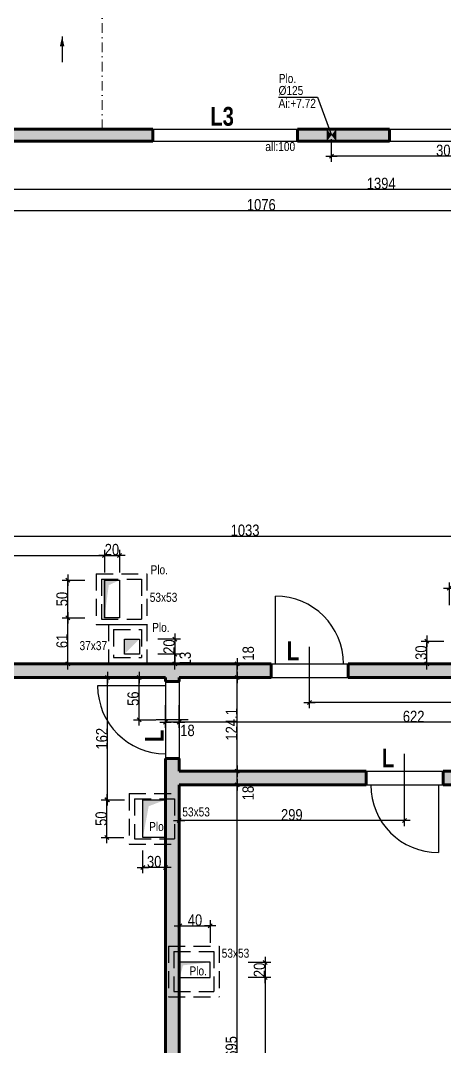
# Model space of a CAD drawing. Header units: millimetres. Extents: x 7120 to 15038, y -9128 to -4928.
# Drawn here: x 9975 to 10537, y -7053 to -5693 of the extents above; entities that cross this region are included whole.
import ezdxf
from ezdxf.enums import TextEntityAlignment as Align

# ---------------------------------------------------------------- set-up
doc = ezdxf.new("R2010")
doc.units = ezdxf.units.MM
doc.linetypes.add('CACHE2', pattern=[4.7625, 3.175, -1.5875])
doc.linetypes.add('TIRETPTX2', pattern=[50.8, 25.4, -12.7, 0, -12.7])
for name, color, linetype in [('01_cote_gen', 4, 'Continuous'), ('01_linteaux', 2, 'Continuous'), ('01_poch_murs', 253, 'Continuous'), ('01_resv', 32, 'Continuous'), ('01_texte', 230, 'Continuous'), ('AA_COTES', 2, 'Continuous')]:
    doc.layers.add(name, color=color, linetype=linetype)
doc.layers.add('01_murs_coup', color=5, linetype='Continuous', lineweight=60)
doc.layers.add('01_tram_axes', color=2, linetype='TIRETPTX2', lineweight=9)
doc.styles.add('impact', font='impact.ttf')
doc.styles.add('MATTE_TXT', font='arial.ttf')
doc.styles.add('STYLE2', font='ARIALN.TTF')
doc.dimstyles.new('JB50', dxfattribs={"dimscale": 0.1, "dimtxt": 150, "dimasz": 15, "dimexe": 0.1, "dimexo": 0.1, "dimgap": 0.09, "dimtad": 1, "dimdec": 1, "dimdsep": 46, "dimtxsty": 'STYLE2', "dimblk1": 'BOND_G', "dimblk2": 'BOND_D', "dimsah": 1, "dimcen": 1.5, "dimdle": 0.01, "dimse1": 1, "dimse2": 1, "dimclrd": 4, "dimclre": 2, "dimclrt": 6, "dimazin": 2, "dimtfac": 2.333333, "dimtdec": 1, "dimtix": 1, "dimtmove": 2, "dimatfit": 3, "dimldrblk": 'BOND_G', "dimfxl": 1, "dimtolj": 1, "dimtzin": 0, "dimarcsym": 0})

# ---------------------------------------------------------------- blocks, each defined once
blk = doc.blocks.new('BOND_G')
at = {"layer": 'AA_COTES', "color": 0}
for p, q in [((0, -5), (0, 15)), ((5, 0), (-5, 0)), ((1.77, 1.77), (-1.77, -1.77))]:
    blk.add_line(p, q, dxfattribs=at)
blk = doc.blocks.new('BOND_D')
at = {"layer": 'AA_COTES', "color": 0}
for p, q in [((5, 0), (-5, 0)), ((-1.77, -1.77), (1.77, 1.77)), ((0, 5), (0, -15))]:
    blk.add_line(p, q, dxfattribs=at)
blk = doc.blocks.new('*D102')
at = {"layer": '01_cote_gen', "color": 4, "lineweight": -2, "transparency": 16777216}
blk.add_line((10806.1, -6596.9), (10360.1, -6596.9), dxfattribs=at)
at = {"layer": 'DEFPOINTS', "color": 0}
for p in [(10807.6, -6563.9), (10358.6, -6590.2), (10358.6, -6596.9)]:
    blk.add_point(p, dxfattribs=at)
at = {"layer": '01_cote_gen', "color": 4, "lineweight": -2, "transparency": 16777216, "xscale": 1.5, "yscale": 1.5, "zscale": 1.5, "rotation": 180}
blk.add_blockref('BOND_D', (10358.6, -6596.9), dxfattribs=at)
at = {"layer": '01_cote_gen', "color": 4, "lineweight": -2, "transparency": 16777216, "xscale": 1.5, "yscale": 1.5, "zscale": 1.5}
blk.add_blockref('BOND_G', (10807.6, -6596.9), dxfattribs=at)
at = {"layer": '01_cote_gen', "color": 6, "transparency": 16777216, "insert": (10583.1, -6589.3), "char_height": 15, "attachment_point": 5, "style": 'STYLE2'}
blk.add_mtext('\\A1;449', dxfattribs=at)
blk = doc.blocks.new('*D209')
at = {"layer": '01_cote_gen', "color": 4, "lineweight": -2, "transparency": 16777216}
blk.add_line((9758.1, -5916.7), (11149.1, -5916.7), dxfattribs=at)
at = {"layer": 'DEFPOINTS', "color": 0}
for p in [(11150.6, -5916.7), (9756.6, -5944.2), (11150.6, -6065.5)]:
    blk.add_point(p, dxfattribs=at)
at = {"layer": '01_cote_gen', "color": 4, "lineweight": -2, "transparency": 16777216, "xscale": 1.5, "yscale": 1.5, "zscale": 1.5, "rotation": 180}
blk.add_blockref('BOND_G', (9756.6, -5916.7), dxfattribs=at)
at = {"layer": '01_cote_gen', "color": 4, "lineweight": -2, "transparency": 16777216, "xscale": 1.5, "yscale": 1.5, "zscale": 1.5}
blk.add_blockref('BOND_D', (11150.6, -5916.7), dxfattribs=at)
at = {"layer": '01_cote_gen', "color": 6, "transparency": 16777216, "insert": (10453.6, -5909.1), "char_height": 15, "attachment_point": 5, "style": 'STYLE2'}
blk.add_mtext('\\A1;1394', dxfattribs=at)
blk = doc.blocks.new('*D380')
at = {"layer": '01_cote_gen', "color": 4, "lineweight": -2, "transparency": 16777216}
blk.add_line((9438.1, -7315.6), (10166.1, -7315.6), dxfattribs=at)
at = {"layer": 'DEFPOINTS', "color": 0}
for p in [(10167.6, -6568), (9436.6, -7315.6), (10167.6, -7315.6)]:
    blk.add_point(p, dxfattribs=at)
at = {"layer": '01_cote_gen', "color": 4, "lineweight": -2, "transparency": 16777216, "xscale": 1.5, "yscale": 1.5, "zscale": 1.5, "rotation": 180}
blk.add_blockref('BOND_G', (9436.6, -7315.6), dxfattribs=at)
at = {"layer": '01_cote_gen', "color": 4, "lineweight": -2, "transparency": 16777216, "xscale": 1.5, "yscale": 1.5, "zscale": 1.5}
blk.add_blockref('BOND_D', (10167.6, -7315.6), dxfattribs=at)
at = {"layer": '01_cote_gen', "color": 6, "transparency": 16777216, "insert": (9802.1, -7307.9), "char_height": 15, "attachment_point": 5, "style": 'STYLE2'}
blk.add_mtext('\\A1;731', dxfattribs=at)
blk = doc.blocks.new('*D381')
at = {"layer": '01_cote_gen', "color": 4, "lineweight": -2, "transparency": 16777216}
blk.add_line((10483.1, -6753.6), (10187.1, -6753.6), dxfattribs=at)
at = {"layer": 'DEFPOINTS', "color": 0}
for p in [(10185.6, -6751.4), (10185.6, -6753.6), (10484.6, -6751.4)]:
    blk.add_point(p, dxfattribs=at)
at = {"layer": '01_cote_gen', "color": 4, "lineweight": -2, "transparency": 16777216, "xscale": 1.5, "yscale": 1.5, "zscale": 1.5, "rotation": 180}
blk.add_blockref('BOND_D', (10185.6, -6753.6), dxfattribs=at)
at = {"layer": '01_cote_gen', "color": 4, "lineweight": -2, "transparency": 16777216, "xscale": 1.5, "yscale": 1.5, "zscale": 1.5}
blk.add_blockref('BOND_G', (10484.6, -6753.6), dxfattribs=at)
at = {"layer": '01_cote_gen', "color": 6, "transparency": 16777216, "insert": (10335.1, -6745.9), "char_height": 15, "attachment_point": 5, "style": 'STYLE2'}
blk.add_mtext('\\A1;299', dxfattribs=at)
blk = doc.blocks.new('*D383')
at = {"layer": '01_cote_gen', "color": 4, "lineweight": -2, "transparency": 16777216}
blk.add_line((9758.1, -5945.1), (10831.1, -5945.1), dxfattribs=at)
at = {"layer": 'DEFPOINTS', "color": 0}
for p in [(10832.6, -5945.1), (9756.6, -5978.6), (10832.6, -6169.9)]:
    blk.add_point(p, dxfattribs=at)
at = {"layer": '01_cote_gen', "color": 4, "lineweight": -2, "transparency": 16777216, "xscale": 1.5, "yscale": 1.5, "zscale": 1.5, "rotation": 180}
blk.add_blockref('BOND_G', (9756.6, -5945.1), dxfattribs=at)
at = {"layer": '01_cote_gen', "color": 4, "lineweight": -2, "transparency": 16777216, "xscale": 1.5, "yscale": 1.5, "zscale": 1.5}
blk.add_blockref('BOND_D', (10832.6, -5945.1), dxfattribs=at)
at = {"layer": '01_cote_gen', "color": 6, "transparency": 16777216, "insert": (10294.6, -5937.4), "char_height": 15, "attachment_point": 5, "style": 'STYLE2'}
blk.add_mtext('\\A1;1076', dxfattribs=at)
blk = doc.blocks.new('*D388')
at = {"layer": '01_cote_gen', "color": 4, "lineweight": -2, "transparency": 16777216}
blk.add_line((9758.1, -6376.5), (10788.1, -6376.5), dxfattribs=at)
at = {"layer": 'DEFPOINTS', "color": 0}
for p in [(10789.6, -6376.5), (9756.6, -6389.1), (10789.6, -6510.9)]:
    blk.add_point(p, dxfattribs=at)
at = {"layer": '01_cote_gen', "color": 4, "lineweight": -2, "transparency": 16777216, "xscale": 1.5, "yscale": 1.5, "zscale": 1.5, "rotation": 180}
blk.add_blockref('BOND_G', (9756.6, -6376.5), dxfattribs=at)
at = {"layer": '01_cote_gen', "color": 4, "lineweight": -2, "transparency": 16777216, "xscale": 1.5, "yscale": 1.5, "zscale": 1.5}
blk.add_blockref('BOND_D', (10789.6, -6376.5), dxfattribs=at)
at = {"layer": '01_cote_gen', "color": 6, "transparency": 16777216, "insert": (10273.1, -6368.8), "char_height": 15, "attachment_point": 5, "style": 'STYLE2'}
blk.add_mtext('\\A1;1033', dxfattribs=at)
blk = doc.blocks.new('*D407')
at = {"layer": '01_cote_gen', "color": 4, "lineweight": -2, "transparency": 16777216}
blk.add_line((9818.1, -6544.4), (9818.1, -5854.5), dxfattribs=at)
at = {"layer": 'DEFPOINTS', "color": 0}
for p in [(9818.1, -5853), (10057.6, -5853), (9933.8, -6545.9)]:
    blk.add_point(p, dxfattribs=at)
at = {"layer": '01_cote_gen', "color": 4, "lineweight": -2, "transparency": 16777216, "xscale": 1.5, "yscale": 1.5, "zscale": 1.5}
for name, p, rotation in [('BOND_D', (9818.1, -5853), 90), ('BOND_G', (9818.1, -6545.9), 270)]:
    blk.add_blockref(name, p, dxfattribs=dict(at, rotation=rotation))
at = {"layer": '01_cote_gen', "color": 6, "transparency": 16777216, "insert": (9810.5, -6199.4), "char_height": 15, "attachment_point": 5, "rotation": 90, "style": 'STYLE2'}
blk.add_mtext('\\A1;693', dxfattribs=at)
blk = doc.blocks.new('*D408')
at = {"layer": '01_cote_gen', "color": 4, "lineweight": -2, "transparency": 16777216}
blk.add_line((9818.1, -5851.5), (9818.1, -5838.5), dxfattribs=at)
at = {"layer": 'DEFPOINTS', "color": 0}
for p in [(9818.1, -5837), (10057.6, -5837), (10057.6, -5853)]:
    blk.add_point(p, dxfattribs=at)
at = {"layer": '01_cote_gen', "color": 4, "lineweight": -2, "transparency": 16777216, "xscale": 1.5, "yscale": 1.5, "zscale": 1.5}
for name, p, rotation in [('BOND_D', (9818.1, -5837), 90), ('BOND_G', (9818.1, -5853), 270)]:
    blk.add_blockref(name, p, dxfattribs=dict(at, rotation=rotation))
at = {"layer": '01_cote_gen', "color": 6, "transparency": 16777216, "insert": (9831.8, -5864.3), "char_height": 15, "attachment_point": 5, "rotation": 90, "style": 'STYLE2'}
blk.add_mtext('\\A1;16', dxfattribs=at)
blk = doc.blocks.new('*D409')
at = {"layer": '01_cote_gen', "color": 4, "lineweight": -2, "transparency": 16777216}
blk.add_line((9818.1, -5835.5), (9818.1, -5798.5), dxfattribs=at)
at = {"layer": 'DEFPOINTS', "color": 0}
for p in [(9818.1, -5797), (9964.6, -5797), (10057.6, -5837)]:
    blk.add_point(p, dxfattribs=at)
at = {"layer": '01_cote_gen', "color": 4, "lineweight": -2, "transparency": 16777216, "xscale": 1.5, "yscale": 1.5, "zscale": 1.5}
for name, p, rotation in [('BOND_D', (9818.1, -5797), 90), ('BOND_G', (9818.1, -5837), 270)]:
    blk.add_blockref(name, p, dxfattribs=dict(at, rotation=rotation))
at = {"layer": '01_cote_gen', "color": 6, "transparency": 16777216, "insert": (9810.5, -5817), "char_height": 15, "attachment_point": 5, "rotation": 90, "style": 'STYLE2'}
blk.add_mtext('\\A1;40', dxfattribs=at)
blk = doc.blocks.new('*D410')
at = {"layer": '01_cote_gen', "color": 4, "lineweight": -2, "transparency": 16777216}
blk.add_line((10132.5, -6618.4), (10132.5, -6565.4), dxfattribs=at)
at = {"layer": 'DEFPOINTS', "color": 0}
for p in [(10132.5, -6563.9), (10155.1, -6563.9), (10155.1, -6619.9)]:
    blk.add_point(p, dxfattribs=at)
at = {"layer": '01_cote_gen', "color": 4, "lineweight": -2, "transparency": 16777216, "xscale": 1.5, "yscale": 1.5, "zscale": 1.5}
for name, p, rotation in [('BOND_D', (10132.5, -6563.9), 90), ('BOND_G', (10132.5, -6619.9), 270)]:
    blk.add_blockref(name, p, dxfattribs=dict(at, rotation=rotation))
at = {"layer": '01_cote_gen', "color": 6, "transparency": 16777216, "insert": (10124.8, -6591.9), "char_height": 15, "attachment_point": 5, "rotation": 90, "style": 'STYLE2'}
blk.add_mtext('\\A1;56', dxfattribs=at)
blk = doc.blocks.new('*D411')
at = {"layer": '01_cote_gen', "color": 4, "lineweight": -2, "transparency": 16777216}
blk.add_line((10262.6, -7399.5), (10262.6, -6707.5), dxfattribs=at)
at = {"layer": 'DEFPOINTS', "color": 0}
for p in [(10262.6, -6706), (10265.8, -6706), (10265.8, -7401)]:
    blk.add_point(p, dxfattribs=at)
at = {"layer": '01_cote_gen', "color": 4, "lineweight": -2, "transparency": 16777216, "xscale": 1.5, "yscale": 1.5, "zscale": 1.5}
for name, p, rotation in [('BOND_D', (10262.6, -6706), 90), ('BOND_G', (10262.6, -7401), 270)]:
    blk.add_blockref(name, p, dxfattribs=dict(at, rotation=rotation))
at = {"layer": '01_cote_gen', "color": 6, "transparency": 16777216, "insert": (10254.9, -7053.5), "char_height": 15, "attachment_point": 5, "rotation": 90, "style": 'STYLE2'}
blk.add_mtext('\\A1;695', dxfattribs=at)
blk = doc.blocks.new('*D412')
at = {"layer": '01_cote_gen', "color": 4, "lineweight": -2, "transparency": 16777216}
blk.add_line((10262.6, -6704.5), (10262.6, -6689.5), dxfattribs=at)
at = {"layer": 'DEFPOINTS', "color": 0}
for p in [(10262.6, -6688), (10285.1, -6688), (10285.1, -6706)]:
    blk.add_point(p, dxfattribs=at)
at = {"layer": '01_cote_gen', "color": 4, "lineweight": -2, "transparency": 16777216, "xscale": 1.5, "yscale": 1.5, "zscale": 1.5}
for name, p, rotation in [('BOND_D', (10262.6, -6688), 90), ('BOND_G', (10262.6, -6706), 270)]:
    blk.add_blockref(name, p, dxfattribs=dict(at, rotation=rotation))
at = {"layer": '01_cote_gen', "color": 6, "transparency": 16777216, "insert": (10277.2, -6717), "char_height": 15, "attachment_point": 5, "rotation": 90, "style": 'STYLE2'}
blk.add_mtext('\\A1;18', dxfattribs=at)
blk = doc.blocks.new('*D413')
at = {"layer": '01_cote_gen', "color": 4, "lineweight": -2, "transparency": 16777216}
blk.add_line((10262.6, -6686.5), (10262.6, -6565.4), dxfattribs=at)
at = {"layer": 'DEFPOINTS', "color": 0}
for p in [(10262.6, -6563.9), (10273.8, -6563.9), (10309.6, -6688)]:
    blk.add_point(p, dxfattribs=at)
at = {"layer": '01_cote_gen', "color": 4, "lineweight": -2, "transparency": 16777216, "xscale": 1.5, "yscale": 1.5, "zscale": 1.5}
for name, p, rotation in [('BOND_D', (10262.6, -6563.9), 90), ('BOND_G', (10262.6, -6688), 270)]:
    blk.add_blockref(name, p, dxfattribs=dict(at, rotation=rotation))
at = {"layer": '01_cote_gen', "color": 6, "transparency": 16777216, "insert": (10255, -6626), "char_height": 15, "attachment_point": 5, "rotation": 90, "style": 'STYLE2'}
blk.add_mtext('\\A1;124.1', dxfattribs=at)
blk = doc.blocks.new('*D414')
at = {"layer": '01_cote_gen', "color": 4, "lineweight": -2, "transparency": 16777216}
blk.add_line((10262.6, -6562.4), (10262.6, -6547.4), dxfattribs=at)
at = {"layer": 'DEFPOINTS', "color": 0}
for p in [(10262.6, -6545.9), (10285.1, -6545.9), (10285.1, -6563.9)]:
    blk.add_point(p, dxfattribs=at)
at = {"layer": '01_cote_gen', "color": 4, "lineweight": -2, "transparency": 16777216, "xscale": 1.5, "yscale": 1.5, "zscale": 1.5}
for name, p, rotation in [('BOND_D', (10262.6, -6545.9), 90), ('BOND_G', (10262.6, -6563.9), 270)]:
    blk.add_blockref(name, p, dxfattribs=dict(at, rotation=rotation))
at = {"layer": '01_cote_gen', "color": 6, "transparency": 16777216, "insert": (10277.4, -6531.9), "char_height": 15, "attachment_point": 5, "rotation": 90, "style": 'STYLE2'}
blk.add_mtext('\\A1;18', dxfattribs=at)
blk = doc.blocks.new('*D434')
at = {"layer": '01_cote_gen', "color": 4, "lineweight": -2, "transparency": 16777216}
blk.add_line((10806.1, -6623.2), (10187.1, -6623.2), dxfattribs=at)
at = {"layer": 'DEFPOINTS', "color": 0}
for p in [(10185.6, -6563.9), (10807.6, -6563.9), (10185.6, -6623.2)]:
    blk.add_point(p, dxfattribs=at)
at = {"layer": '01_cote_gen', "color": 4, "lineweight": -2, "transparency": 16777216, "xscale": 1.5, "yscale": 1.5, "zscale": 1.5, "rotation": 180}
blk.add_blockref('BOND_D', (10185.6, -6623.2), dxfattribs=at)
at = {"layer": '01_cote_gen', "color": 4, "lineweight": -2, "transparency": 16777216, "xscale": 1.5, "yscale": 1.5, "zscale": 1.5}
blk.add_blockref('BOND_G', (10807.6, -6623.2), dxfattribs=at)
at = {"layer": '01_cote_gen', "color": 6, "transparency": 16777216, "insert": (10496.6, -6615.6), "char_height": 15, "attachment_point": 5, "style": 'STYLE2'}
blk.add_mtext('\\A1;622', dxfattribs=at)
blk = doc.blocks.new('*D435')
at = {"layer": '01_cote_gen', "color": 4, "lineweight": -2, "transparency": 16777216}
blk.add_line((10184.1, -6623.2), (10169.1, -6623.2), dxfattribs=at)
at = {"layer": 'DEFPOINTS', "color": 0}
for p in [(10167.6, -6601.7), (10185.6, -6597.7), (10167.6, -6623.2)]:
    blk.add_point(p, dxfattribs=at)
at = {"layer": '01_cote_gen', "color": 4, "lineweight": -2, "transparency": 16777216, "xscale": 1.5, "yscale": 1.5, "zscale": 1.5, "rotation": 180}
blk.add_blockref('BOND_D', (10167.6, -6623.2), dxfattribs=at)
at = {"layer": '01_cote_gen', "color": 4, "lineweight": -2, "transparency": 16777216, "xscale": 1.5, "yscale": 1.5, "zscale": 1.5}
blk.add_blockref('BOND_G', (10185.6, -6623.2), dxfattribs=at)
at = {"layer": '01_cote_gen', "color": 6, "transparency": 16777216, "insert": (10196.7, -6634.1), "char_height": 15, "attachment_point": 5, "style": 'STYLE2'}
blk.add_mtext('\\A1;18', dxfattribs=at)
blk = doc.blocks.new('*D632')
at = {"layer": '01_cote_gen', "color": 4, "lineweight": -2, "transparency": 16777216}
blk.add_line((10692.2, -5873), (10389.2, -5873), dxfattribs=at)
at = {"layer": 'DEFPOINTS', "color": 0}
for p in [(10387.7, -5845), (10387.7, -5873), (10693.7, -5865.5)]:
    blk.add_point(p, dxfattribs=at)
at = {"layer": '01_cote_gen', "color": 4, "lineweight": -2, "transparency": 16777216, "xscale": 1.5, "yscale": 1.5, "zscale": 1.5, "rotation": 180}
blk.add_blockref('BOND_D', (10387.7, -5873), dxfattribs=at)
at = {"layer": '01_cote_gen', "color": 4, "lineweight": -2, "transparency": 16777216, "xscale": 1.5, "yscale": 1.5, "zscale": 1.5}
blk.add_blockref('BOND_G', (10693.7, -5873), dxfattribs=at)
at = {"layer": '01_cote_gen', "color": 6, "transparency": 16777216, "insert": (10540.7, -5865.3), "char_height": 15, "attachment_point": 5, "style": 'STYLE2'}
blk.add_mtext('\\A1;306', dxfattribs=at)
blk = doc.blocks.new('*D641')
at = {"layer": '01_cote_gen', "color": 4, "lineweight": -2, "transparency": 16777216}
blk.add_line((10090, -6774.5), (10090, -6727.5), dxfattribs=at)
at = {"layer": 'DEFPOINTS', "color": 0}
for p in [(10090, -6726), (10153.4, -6726), (10152.6, -6776)]:
    blk.add_point(p, dxfattribs=at)
at = {"layer": '01_cote_gen', "color": 4, "lineweight": -2, "transparency": 16777216, "xscale": 1.5, "yscale": 1.5, "zscale": 1.5}
for name, p, rotation in [('BOND_D', (10090, -6726), 90), ('BOND_G', (10090, -6776), 270)]:
    blk.add_blockref(name, p, dxfattribs=dict(at, rotation=rotation))
at = {"layer": '01_cote_gen', "color": 6, "transparency": 16777216, "insert": (10082.4, -6751), "char_height": 15, "attachment_point": 5, "rotation": 90, "style": 'STYLE2'}
blk.add_mtext('\\A1;50', dxfattribs=at)
blk = doc.blocks.new('*D642')
at = {"layer": '01_cote_gen', "color": 4, "lineweight": -2, "transparency": 16777216}
blk.add_line((10090.9, -6724.5), (10090.9, -6565.4), dxfattribs=at)
at = {"layer": 'DEFPOINTS', "color": 0}
for p in [(10090.9, -6563.9), (10113.4, -6563.9), (10113.4, -6726)]:
    blk.add_point(p, dxfattribs=at)
at = {"layer": '01_cote_gen', "color": 4, "lineweight": -2, "transparency": 16777216, "xscale": 1.5, "yscale": 1.5, "zscale": 1.5}
for name, p, rotation in [('BOND_D', (10090.9, -6563.9), 90), ('BOND_G', (10090.9, -6726), 270)]:
    blk.add_blockref(name, p, dxfattribs=dict(at, rotation=rotation))
at = {"layer": '01_cote_gen', "color": 6, "transparency": 16777216, "insert": (10083.2, -6645), "char_height": 15, "attachment_point": 5, "rotation": 90, "style": 'STYLE2'}
blk.add_mtext('\\A1;162', dxfattribs=at)
blk = doc.blocks.new('*D643')
at = {"layer": '01_cote_gen', "color": 4, "lineweight": -2, "transparency": 16777216}
blk.add_line((10166.1, -6815.6), (10139.1, -6815.6), dxfattribs=at)
at = {"layer": 'DEFPOINTS', "color": 0}
for p in [(10137.6, -6776), (10167.6, -6776), (10137.6, -6815.6)]:
    blk.add_point(p, dxfattribs=at)
at = {"layer": '01_cote_gen', "color": 4, "lineweight": -2, "transparency": 16777216, "xscale": 1.5, "yscale": 1.5, "zscale": 1.5, "rotation": 180}
blk.add_blockref('BOND_D', (10137.6, -6815.6), dxfattribs=at)
at = {"layer": '01_cote_gen', "color": 4, "lineweight": -2, "transparency": 16777216, "xscale": 1.5, "yscale": 1.5, "zscale": 1.5}
blk.add_blockref('BOND_G', (10167.6, -6815.6), dxfattribs=at)
at = {"layer": '01_cote_gen', "color": 6, "transparency": 16777216, "insert": (10152.6, -6808), "char_height": 15, "attachment_point": 5, "style": 'STYLE2'}
blk.add_mtext('\\A1;30', dxfattribs=at)
blk = doc.blocks.new('*D644')
at = {"layer": '01_cote_gen', "color": 4, "lineweight": -2, "transparency": 16777216}
blk.add_line((10299.9, -6942.9), (10299.9, -6959.9), dxfattribs=at)
at = {"layer": 'DEFPOINTS', "color": 0}
for p in [(10226.7, -6941.4), (10226.7, -6961.4), (10299.9, -6961.4)]:
    blk.add_point(p, dxfattribs=at)
at = {"layer": '01_cote_gen', "color": 4, "lineweight": -2, "transparency": 16777216, "xscale": 1.5, "yscale": 1.5, "zscale": 1.5}
for name, p, rotation in [('BOND_G', (10299.9, -6941.4), 90), ('BOND_D', (10299.9, -6961.4), 270)]:
    blk.add_blockref(name, p, dxfattribs=dict(at, rotation=rotation))
at = {"layer": '01_cote_gen', "color": 6, "transparency": 16777216, "insert": (10292.2, -6951.4), "char_height": 15, "attachment_point": 5, "rotation": 90, "style": 'STYLE2'}
blk.add_mtext('\\A1;20', dxfattribs=at)
blk = doc.blocks.new('*D645')
at = {"layer": '01_cote_gen', "color": 4, "lineweight": -2, "transparency": 16777216}
blk.add_line((10299.9, -6962.9), (10299.9, -7399.5), dxfattribs=at)
at = {"layer": 'DEFPOINTS', "color": 0}
for p in [(10277.4, -6961.4), (10285.1, -7401), (10299.9, -7401)]:
    blk.add_point(p, dxfattribs=at)
at = {"layer": '01_cote_gen', "color": 4, "lineweight": -2, "transparency": 16777216, "xscale": 1.5, "yscale": 1.5, "zscale": 1.5}
for name, p, rotation in [('BOND_G', (10299.9, -6961.4), 90), ('BOND_D', (10299.9, -7401), 270)]:
    blk.add_blockref(name, p, dxfattribs=dict(at, rotation=rotation))
at = {"layer": '01_cote_gen', "color": 6, "transparency": 16777216, "insert": (10292.2, -7181.2), "char_height": 15, "attachment_point": 5, "rotation": 90, "style": 'STYLE2'}
blk.add_mtext('\\A1;439.6', dxfattribs=at)
blk = doc.blocks.new('*D646')
at = {"layer": '01_cote_gen', "color": 4, "lineweight": -2, "transparency": 16777216}
blk.add_line((10188.2, -6893.2), (10225.2, -6893.2), dxfattribs=at)
at = {"layer": 'DEFPOINTS', "color": 0}
for p in [(10226.7, -6893.2), (10186.7, -6941.4), (10226.7, -6941.4)]:
    blk.add_point(p, dxfattribs=at)
at = {"layer": '01_cote_gen', "color": 4, "lineweight": -2, "transparency": 16777216, "xscale": 1.5, "yscale": 1.5, "zscale": 1.5, "rotation": 180}
blk.add_blockref('BOND_G', (10186.7, -6893.2), dxfattribs=at)
at = {"layer": '01_cote_gen', "color": 4, "lineweight": -2, "transparency": 16777216, "xscale": 1.5, "yscale": 1.5, "zscale": 1.5}
blk.add_blockref('BOND_D', (10226.7, -6893.2), dxfattribs=at)
at = {"layer": '01_cote_gen', "color": 6, "transparency": 16777216, "insert": (10206.7, -6885.5), "char_height": 15, "attachment_point": 5, "style": 'STYLE2'}
blk.add_mtext('\\A1;40', dxfattribs=at)
blk = doc.blocks.new('*D684')
at = {"layer": '01_cote_gen', "color": 4, "lineweight": -2, "transparency": 16777216}
blk.add_line((10180.1, -6514.4), (10180.1, -6531.4), dxfattribs=at)
at = {"layer": 'DEFPOINTS', "color": 0}
for p in [(10128.1, -6512.9), (10123.1, -6532.9), (10180.1, -6532.9)]:
    blk.add_point(p, dxfattribs=at)
at = {"layer": '01_cote_gen', "color": 4, "lineweight": -2, "transparency": 16777216, "xscale": 1.5, "yscale": 1.5, "zscale": 1.5}
for name, p, rotation in [('BOND_G', (10180.1, -6512.9), 90), ('BOND_D', (10180.1, -6532.9), 270)]:
    blk.add_blockref(name, p, dxfattribs=dict(at, rotation=rotation))
at = {"layer": '01_cote_gen', "color": 6, "transparency": 16777216, "insert": (10172.4, -6522.9), "char_height": 15, "attachment_point": 5, "rotation": 90, "style": 'STYLE2'}
blk.add_mtext('\\A1;20', dxfattribs=at)
blk = doc.blocks.new('*D685')
at = {"layer": '01_cote_gen', "color": 4, "lineweight": -2, "transparency": 16777216}
blk.add_line((10180.1, -6534.4), (10180.1, -6544.4), dxfattribs=at)
at = {"layer": 'DEFPOINTS', "color": 0}
for p in [(10162.7, -6532.9), (10157.4, -6545.9), (10180.1, -6545.9)]:
    blk.add_point(p, dxfattribs=at)
at = {"layer": '01_cote_gen', "color": 4, "lineweight": -2, "transparency": 16777216, "xscale": 1.5, "yscale": 1.5, "zscale": 1.5}
for name, p, rotation in [('BOND_G', (10180.1, -6532.9), 90), ('BOND_D', (10180.1, -6545.9), 270)]:
    blk.add_blockref(name, p, dxfattribs=dict(at, rotation=rotation))
at = {"layer": '01_cote_gen', "color": 6, "transparency": 16777216, "insert": (10193.8, -6539.4), "char_height": 15, "attachment_point": 5, "rotation": 90, "style": 'STYLE2'}
blk.add_mtext('\\A1;13', dxfattribs=at)
blk = doc.blocks.new('*D686')
at = {"layer": '01_cote_gen', "color": 4, "lineweight": -2, "transparency": 16777216}
blk.add_line((10038.1, -6544.4), (10038.1, -6486.4), dxfattribs=at)
at = {"layer": 'DEFPOINTS', "color": 0}
for p in [(10038.1, -6484.9), (10096.6, -6484.9), (10067.1, -6545.9)]:
    blk.add_point(p, dxfattribs=at)
at = {"layer": '01_cote_gen', "color": 4, "lineweight": -2, "transparency": 16777216, "xscale": 1.5, "yscale": 1.5, "zscale": 1.5}
for name, p, rotation in [('BOND_D', (10038.1, -6484.9), 90), ('BOND_G', (10038.1, -6545.9), 270)]:
    blk.add_blockref(name, p, dxfattribs=dict(at, rotation=rotation))
at = {"layer": '01_cote_gen', "color": 6, "transparency": 16777216, "insert": (10030.5, -6515.4), "char_height": 15, "attachment_point": 5, "rotation": 90, "style": 'STYLE2'}
blk.add_mtext('\\A1;61', dxfattribs=at)
blk = doc.blocks.new('*D687')
at = {"layer": '01_cote_gen', "color": 4, "lineweight": -2, "transparency": 16777216}
blk.add_line((10038.1, -6483.4), (10038.1, -6436.4), dxfattribs=at)
at = {"layer": 'DEFPOINTS', "color": 0}
for p in [(10038.1, -6434.9), (10096.6, -6434.9), (10096.6, -6484.9)]:
    blk.add_point(p, dxfattribs=at)
at = {"layer": '01_cote_gen', "color": 4, "lineweight": -2, "transparency": 16777216, "xscale": 1.5, "yscale": 1.5, "zscale": 1.5}
for name, p, rotation in [('BOND_D', (10038.1, -6434.9), 90), ('BOND_G', (10038.1, -6484.9), 270)]:
    blk.add_blockref(name, p, dxfattribs=dict(at, rotation=rotation))
at = {"layer": '01_cote_gen', "color": 6, "transparency": 16777216, "insert": (10030.5, -6459.9), "char_height": 15, "attachment_point": 5, "rotation": 90, "style": 'STYLE2'}
blk.add_mtext('\\A1;50', dxfattribs=at)
blk = doc.blocks.new('*D688')
at = {"layer": '01_cote_gen', "color": 4, "lineweight": -2, "transparency": 16777216}
blk.add_line((9758.1, -6402.1), (10085.1, -6402.1), dxfattribs=at)
at = {"layer": 'DEFPOINTS', "color": 0}
for p in [(10086.6, -6402.1), (9756.6, -6407.4), (10086.6, -6434.9)]:
    blk.add_point(p, dxfattribs=at)
at = {"layer": '01_cote_gen', "color": 4, "lineweight": -2, "transparency": 16777216, "xscale": 1.5, "yscale": 1.5, "zscale": 1.5, "rotation": 180}
blk.add_blockref('BOND_G', (9756.6, -6402.1), dxfattribs=at)
at = {"layer": '01_cote_gen', "color": 4, "lineweight": -2, "transparency": 16777216, "xscale": 1.5, "yscale": 1.5, "zscale": 1.5}
blk.add_blockref('BOND_D', (10086.6, -6402.1), dxfattribs=at)
at = {"layer": '01_cote_gen', "color": 6, "transparency": 16777216, "insert": (9921.6, -6394.4), "char_height": 15, "attachment_point": 5, "style": 'STYLE2'}
blk.add_mtext('\\A1;330', dxfattribs=at)
blk = doc.blocks.new('*D689')
at = {"layer": '01_cote_gen', "color": 4, "lineweight": -2, "transparency": 16777216}
blk.add_line((10088.1, -6402.1), (10105.1, -6402.1), dxfattribs=at)
at = {"layer": 'DEFPOINTS', "color": 0}
for p in [(10106.6, -6402.1), (10086.6, -6406.9), (10106.6, -6432.3)]:
    blk.add_point(p, dxfattribs=at)
at = {"layer": '01_cote_gen', "color": 4, "lineweight": -2, "transparency": 16777216, "xscale": 1.5, "yscale": 1.5, "zscale": 1.5, "rotation": 180}
blk.add_blockref('BOND_G', (10086.6, -6402.1), dxfattribs=at)
at = {"layer": '01_cote_gen', "color": 4, "lineweight": -2, "transparency": 16777216, "xscale": 1.5, "yscale": 1.5, "zscale": 1.5}
blk.add_blockref('BOND_D', (10106.6, -6402.1), dxfattribs=at)
at = {"layer": '01_cote_gen', "color": 6, "transparency": 16777216, "insert": (10096.6, -6394.4), "char_height": 15, "attachment_point": 5, "style": 'STYLE2'}
blk.add_mtext('\\A1;20', dxfattribs=at)
blk = doc.blocks.new('*D692')
at = {"layer": '01_cote_gen', "color": 4, "lineweight": -2, "transparency": 16777216}
blk.add_line((10545.2, -6445.5), (10622.2, -6445.5), dxfattribs=at)
at = {"layer": 'DEFPOINTS', "color": 0}
for p in [(10623.7, -6445.5), (10543.7, -6515.9), (10623.7, -6515.9)]:
    blk.add_point(p, dxfattribs=at)
at = {"layer": '01_cote_gen', "color": 4, "lineweight": -2, "transparency": 16777216, "xscale": 1.5, "yscale": 1.5, "zscale": 1.5, "rotation": 180}
blk.add_blockref('BOND_G', (10543.7, -6445.5), dxfattribs=at)
at = {"layer": '01_cote_gen', "color": 4, "lineweight": -2, "transparency": 16777216, "xscale": 1.5, "yscale": 1.5, "zscale": 1.5}
blk.add_blockref('BOND_D', (10623.7, -6445.5), dxfattribs=at)
at = {"layer": '01_cote_gen', "color": 6, "transparency": 16777216, "insert": (10583.7, -6437.9), "char_height": 15, "attachment_point": 5, "style": 'STYLE2'}
blk.add_mtext('\\A1;80', dxfattribs=at)
blk = doc.blocks.new('*D694')
at = {"layer": '01_cote_gen', "color": 4, "lineweight": -2, "transparency": 16777216}
blk.add_line((10514.2, -6544.4), (10514.2, -6517.4), dxfattribs=at)
at = {"layer": 'DEFPOINTS', "color": 0}
for p in [(10514.2, -6515.9), (10531.1, -6515.9), (10531.1, -6545.9)]:
    blk.add_point(p, dxfattribs=at)
at = {"layer": '01_cote_gen', "color": 4, "lineweight": -2, "transparency": 16777216, "xscale": 1.5, "yscale": 1.5, "zscale": 1.5}
for name, p, rotation in [('BOND_D', (10514.2, -6515.9), 90), ('BOND_G', (10514.2, -6545.9), 270)]:
    blk.add_blockref(name, p, dxfattribs=dict(at, rotation=rotation))
at = {"layer": '01_cote_gen', "color": 6, "transparency": 16777216, "insert": (10506.5, -6530.9), "char_height": 15, "attachment_point": 5, "rotation": 90, "style": 'STYLE2'}
blk.add_mtext('\\A1;30', dxfattribs=at)

msp = doc.modelspace()

# ---------------------------------------------------------------- hatches: boundary and pattern name
at = {"layer": '01_poch_murs'}
h = msp.add_hatch(color=256, dxfattribs=at)
h.dxf.hatch_style = 1
h.paths.add_polyline_path([(9867.63, -5836.96), (9756.63, -5836.96), (9756.63, -5852.96), (9867.63, -5852.96)])
h.paths.add_polyline_path([(10150.63, -5836.96), (9964.63, -5836.96), (9964.63, -5852.96), (10150.63, -5852.96)])
h.paths.add_polyline_path([(10464.63, -5836.96), (10342.63, -5836.96), (10342.63, -5852.96), (10464.63, -5852.96)])
h.paths.add_polyline_path([(10847.63, -5836.96), (10656.63, -5836.96), (10656.63, -5852.96), (10847.63, -5852.96)], flags=17)
h.paths.add_polyline_path([(11168.63, -5836.96), (11039.63, -5836.96), (11039.63, -5852.96), (11150.63, -5852.96), (11150.63, -6169.94), (10832.63, -6169.94), (10832.63, -6510.94), (10789.63, -6510.94), (10789.63, -6545.94), (10409.63, -6545.94), (10409.63, -6563.94), (10807.63, -6563.94), (10807.63, -6528.94), (11150.63, -6528.94), (11150.63, -6563.94), (11150.63, -6505.94), (11150.63, -6510.94), (10850.63, -6510.94), (10850.63, -6187.94), (11150.63, -6187.94), (11150.63, -6372.94), (11168.63, -6372.94)])
h.paths.add_polyline_path([(10307.63, -6545.94), (9820.63, -6545.94), (9820.63, -6563.94), (10167.63, -6563.94), (10167.63, -6569), (10185.63, -6569), (10185.63, -6563.94), (10307.63, -6563.94)])
h = msp.add_hatch(color=256, dxfattribs=at)
h.dxf.hatch_style = 1
h.paths.add_polyline_path([(9520.63, -7400.96), (9436.63, -7400.96), (9436.63, -7416.96), (9520.63, -7416.96)])
h.paths.add_polyline_path([(9904.63, -7400.96), (9712.63, -7400.96), (9712.63, -7416.96), (9904.63, -7416.96)])
h.paths.add_polyline_path([(10221.63, -7400.96), (10185.63, -7400.96), (10185.63, -6706), (10433.63, -6706), (10433.63, -6688), (10185.63, -6688), (10185.63, -6671), (10167.63, -6671), (10167.63, -7400.96), (10096.63, -7400.96), (10096.63, -7416.96), (10221.63, -7416.96)])
h.paths.add_polyline_path([(11168.63, -6688), (10535.63, -6688), (10535.63, -6706), (11150.63, -6706), (11150.63, -7400.96), (11048.63, -7400.96), (11048.63, -7416.96), (11168.63, -7416.96)])
h.paths.add_polyline_path([(10648.63, -7400.96), (10413.63, -7400.96), (10413.63, -7416.96), (10626.63, -7416.96), (10626.63, -7636.96), (10646.63, -7636.96), (10646.63, -7416.96), (10648.63, -7416.96)])
h.paths.add_polyline_path([(10776.63, -7400.96), (10745.63, -7400.96)], flags=17)

# ---------------------------------------------------------------- linework, layer by layer
at = {"layer": '01_linteaux'}
for p, q in [((10150.63, -5836.96), (10342.63, -5836.96)), ((10464.63, -5836.96), (10656.63, -5836.96)), ((10150.63, -5852.96), (10342.63, -5852.96)), ((10464.63, -5852.96), (10656.63, -5852.96)), ((10313.63, -6545.94), (10313.63, -6455.94)), ((10358.63, -6590.19), (10358.63, -6523.08)), ((10307.63, -6545.94), (10409.63, -6545.94)), ((10307.63, -6563.94), (10409.63, -6563.94)), ((10167.63, -6575), (10077.63, -6575)), ((10167.63, -6569), (10167.63, -6671)), ((10185.63, -6569), (10185.63, -6671)), ((10197.75, -6619.9), (10155.13, -6619.9)), ((10484.63, -6732.25), (10484.63, -6665.14)), ((10433.63, -6688), (10535.63, -6688)), ((10433.63, -6706), (10535.63, -6706)), ((10529.63, -6706), (10529.63, -6796))]:
    msp.add_line(p, q, dxfattribs=at)
at = {"layer": '01_linteaux', "linetype": 'CACHE2', "ltscale": 7}
for p, q in [((10075.84, -6426.42), (10142.84, -6426.42)), ((10075.84, -6426.42), (10075.84, -6493.42)), ((10142.84, -6426.42), (10142.84, -6493.42)), ((10082.84, -6433.42), (10135.84, -6433.42)), ((10082.84, -6433.42), (10082.84, -6486.42)), ((10135.84, -6433.42), (10135.84, -6486.42)), ((10075.84, -6493.42), (10142.84, -6493.42)), ((10082.84, -6486.42), (10135.84, -6486.42)), ((10091.84, -6493.42), (10142.84, -6493.42)), ((10091.84, -6493.42), (10091.84, -6544.42)), ((10142.84, -6493.42), (10142.84, -6544.42)), ((10098.84, -6500.42), (10135.84, -6500.42)), ((10098.84, -6500.42), (10098.84, -6537.42)), ((10135.84, -6500.42), (10135.84, -6537.42)), ((10098.84, -6537.42), (10135.84, -6537.42)), ((10091.84, -6544.42), (10142.84, -6544.42)), ((10119.4, -6717.75), (10186.4, -6717.75)), ((10119.4, -6717.75), (10119.4, -6784.75)), ((10126.4, -6724.75), (10179.4, -6724.75)), ((10126.4, -6724.75), (10126.4, -6777.75)), ((10179.4, -6724.75), (10179.4, -6777.75)), ((10186.4, -6717.75), (10186.4, -6784.75)), ((10119.4, -6784.75), (10186.4, -6784.75)), ((10126.4, -6777.75), (10179.4, -6777.75)), ((10171.58, -6919.91), (10238.58, -6919.91)), ((10171.58, -6919.91), (10171.58, -6986.91)), ((10238.58, -6919.91), (10238.58, -6986.91)), ((10178.58, -6926.91), (10231.58, -6926.91)), ((10178.58, -6926.91), (10178.58, -6979.91)), ((10231.58, -6926.91), (10231.58, -6979.91)), ((10171.58, -6986.91), (10238.58, -6986.91)), ((10178.58, -6979.91), (10231.58, -6979.91))]:
    msp.add_line(p, q, dxfattribs=at)
at = {"layer": '01_linteaux'}
for centre, start, end in [((10313.63, -6545.94), 0, 90), ((10167.63, -6575), 180, 270), ((10529.63, -6706), 180, 270)]:
    msp.add_arc(centre, 90, start, end, dxfattribs=at)
at = {"layer": '01_murs_coup'}
for p, q in [((9964.63, -5836.96), (10150.63, -5836.96)), ((10150.63, -5836.96), (10150.63, -5852.96)), ((10342.63, -5836.96), (10342.63, -5852.96)), ((10342.63, -5836.96), (10464.63, -5836.96)), ((10464.63, -5836.96), (10464.63, -5852.96)), ((9964.63, -5852.96), (10150.63, -5852.96)), ((10342.63, -5852.96), (10464.63, -5852.96)), ((9756.63, -6545.94), (10307.63, -6545.94)), ((10307.63, -6563.94), (10307.63, -6545.94)), ((10409.63, -6563.94), (10409.63, -6545.94)), ((10409.63, -6545.94), (10789.63, -6545.94)), ((9436.63, -6563.94), (10167.63, -6563.94)), ((10167.63, -6563.94), (10167.63, -6569)), ((10185.63, -6563.94), (10185.63, -6569)), ((10185.63, -6563.94), (10307.63, -6563.94)), ((10409.63, -6563.94), (10807.63, -6563.94)), ((10167.63, -6569), (10185.63, -6569)), ((10167.63, -6671), (10185.63, -6671)), ((10167.63, -6671), (10167.63, -7400.96)), ((10185.63, -6671), (10185.63, -6688)), ((10185.63, -6688), (10433.63, -6688)), ((10433.63, -6706), (10433.63, -6688)), ((10535.63, -6706), (10535.63, -6688)), ((10535.63, -6688), (11168.63, -6688)), ((10185.63, -6706), (10433.63, -6706)), ((10185.63, -6706), (10185.63, -7400.96)), ((10535.63, -6706), (11150.63, -6706))]:
    msp.add_line(p, q, dxfattribs=at)
at = {"layer": '01_resv'}
for p, q in [((10317.2, -5794.55), (10368.92, -5794.55)), ((10368.92, -5794.55), (10387.69, -5845.04)), ((10086.6, -6442.43), (10086.6, -6434.93)), ((10086.6, -6434.93), (10106.6, -6434.93)), ((10086.6, -6484.93), (10086.6, -6434.93)), ((10086.6, -6434.93), (10086.6, -6484.93)), ((10086.6, -6484.93), (10086.6, -6442.43)), ((10106.6, -6434.93), (10106.6, -6474.93)), ((10106.6, -6484.93), (10086.6, -6484.93)), ((10106.6, -6474.93), (10106.6, -6484.93)), ((10113.11, -6532.94), (10113.11, -6512.94)), ((10113.11, -6512.94), (10133.11, -6512.94)), ((10123.11, -6512.94), (10133.11, -6512.94)), ((10133.11, -6512.94), (10133.11, -6532.94)), ((10133.11, -6532.94), (10113.11, -6532.94)), ((10137.63, -6775.98), (10137.63, -6725.98)), ((10137.63, -6725.98), (10167.63, -6725.98)), ((10167.63, -6725.98), (10167.63, -6775.98)), ((10167.63, -6775.98), (10137.63, -6775.98)), ((10167.63, -6775.98), (10137.63, -6775.98)), ((10186.72, -6941.38), (10186.61, -6961.38)), ((10226.71, -6941.38), (10186.72, -6941.38)), ((10226.71, -6961.38), (10226.71, -6941.38)), ((10186.61, -6961.38), (10226.71, -6961.38))]:
    msp.add_line(p, q, dxfattribs=at)
for points in [[(10393.93, -5837.04), (10393.94, -5853.04), (10381.44, -5853.04), (10381.44, -5837.04)], [(10086.6, -6484.93), (10086.6, -6434.93), (10092.4, -6441.47)], [(10086.6, -6434.93), (10106.6, -6434.93), (10092.4, -6441.47)], [(10113.11, -6532.94), (10113.11, -6512.94), (10133.11, -6512.94)], [(10137.63, -6775.98), (10137.63, -6725.98), (10145.34, -6734.45)], [(10137.63, -6725.98), (10167.63, -6725.98), (10145.34, -6734.45)], [(10186.61, -6961.38), (10186.72, -6941.38), (10190.83, -6945.35)], [(10186.72, -6941.38), (10226.71, -6941.38), (10190.83, -6945.35)]]:
    msp.add_solid(points, dxfattribs=at)
at = {"layer": '01_texte'}
msp.add_line((10030.56, -5714.35), (10030.56, -5748.2), dxfattribs=at)
for points in [[(10030.56, -5714.35), (10027.58, -5727.13), (10030.56, -5727.13)], [(10030.56, -5714.35), (10033.54, -5727.13), (10030.56, -5727.13)]]:
    msp.add_solid(points, dxfattribs=at)
at = {"layer": '01_tram_axes', "ltscale": 0.5}
msp.add_line((10083.63, -5836.96), (10083.63, -5616.96), dxfattribs=at)

# ---------------------------------------------------------------- texts
at = {"layer": '01_resv', "style": 'MATTE_TXT', "width": 0.8}
for s, p in [('Plo.', (10317.75, -5779.49)), ('%%C125', (10317.47, -5795.41)), ('Ai:+7.72', (10317.47, -5812.5)), ('Plo.', (10147.76, -6430.66)), ('53x53', (10146.74, -6467.17)), ('Plo.', (10149.89, -6507.05)), ('37x37', (10053.61, -6531.21)), ('53x53', (10189.93, -6751.59)), ('Plo.', (10145.92, -6770.98)), ('53x53', (10242.11, -6938.86)), ('Plo.', (10199.38, -6962.3))]:
    msp.add_text(s, height=12, dxfattribs=at).set_placement(p, align=Align.BOTTOM_LEFT)
at = {"layer": '01_texte', "style": 'impact'}
for s, p in [('L3', (10242.64, -5840.05)), ('L ', (10340.33, -6548.53)), ('L ', (10466.33, -6690.59))]:
    msp.add_text(s, height=25, dxfattribs=at).set_placement(p, align=Align.BOTTOM_CENTER)
at = {"layer": '01_texte', "style": 'MATTE_TXT', "width": 0.8}
msp.add_text('all:100', height=12, dxfattribs=at).set_placement((10319.74, -5869.72), align=Align.BOTTOM_CENTER)
at = {"layer": '01_texte', "style": 'impact'}
msp.add_text('L ', height=25, rotation=90, dxfattribs=at).set_placement((10172.82, -6637.55), align=Align.BOTTOM_CENTER)

# ---------------------------------------------------------------- dimensions: what is measured, and where the dimension line sits
at = {"layer": '01_cote_gen'}
for base, p1, p2, picture, middle in [((9818.13, -5796.96), (10057.63, -5836.96), (9964.63, -5796.96), '*D409', (9810.46, -5816.96)), ((9818.13, -5852.96), (9933.8, -6545.94), (10057.63, -5852.96), '*D407', (9810.46, -6199.45)), ((10038.13, -6434.93), (10096.6, -6484.93), (10096.6, -6434.93), '*D687', (10030.46, -6459.93)), ((10038.13, -6484.93), (10067.05, -6545.94), (10096.6, -6484.93), '*D686', (10030.46, -6515.44)), ((10180.1, -6532.94), (10128.11, -6512.94), (10123.11, -6532.94), '*D684', (10172.43, -6522.94)), ((10514.22, -6515.94), (10531.13, -6545.94), (10531.13, -6515.94), '*D694', (10506.55, -6530.94)), ((10090.85, -6563.94), (10113.35, -6725.98), (10113.35, -6563.94), '*D642', (10083.19, -6644.96)), ((10132.47, -6563.94), (10155.13, -6619.9), (10155.13, -6563.94), '*D410', (10124.81, -6591.92)), ((10262.59, -6563.94), (10309.63, -6688), (10273.82, -6563.94), '*D413', (10255.05, -6625.97)), ((10262.59, -6706), (10265.8, -7400.96), (10265.8, -6706), '*D411', (10254.92, -7053.48)), ((10090.04, -6725.98), (10152.63, -6775.98), (10153.44, -6725.98), '*D641', (10082.37, -6750.98)), ((10299.9, -6961.38), (10226.71, -6941.38), (10226.71, -6961.38), '*D644', (10292.23, -6951.38)), ((10299.9, -7400.96), (10277.4, -6961.38), (10285.09, -7400.96), '*D645', (10292.23, -7181.17))]:
    dim = msp.add_linear_dim(base=base, p1=p1, p2=p2, angle=90, dimstyle='JB50', dxfattribs=at)
    dim.commit()
    dim.dimension.update_dxf_attribs({"geometry": picture, "text_midpoint": middle})
for base, p1, p2, picture, middle in [((9818.13, -5836.96), (10057.63, -5852.96), (10057.63, -5836.96), '*D408', (9831.76, -5864.27)), ((10180.1, -6545.94), (10162.74, -6532.94), (10157.4, -6545.94), '*D685', (10193.79, -6539.44)), ((10262.59, -6545.94), (10285.09, -6563.94), (10285.09, -6545.94), '*D414', (10277.42, -6531.92)), ((10262.59, -6688), (10285.09, -6706), (10285.09, -6688), '*D412', (10277.24, -6717.02))]:
    dim = msp.add_linear_dim(base=base, p1=p1, p2=p2, angle=90, dimstyle='JB50', dxfattribs=at)
    dim.commit()
    dim.dimension.update_dxf_attribs({"geometry": picture, "text_midpoint": middle, "dimtype": 160})
for base, p1, p2, picture, middle in [((10387.69, -5873.01), (10693.69, -5865.51), (10387.69, -5845.04), '*D632', (10540.69, -5865.34)), ((11150.63, -5916.75), (9756.63, -5944.24), (11150.63, -6065.52), '*D209', (10453.63, -5909.08)), ((10832.63, -5945.07), (9756.63, -5978.56), (10832.63, -6169.94), '*D383', (10294.63, -5937.41)), ((10789.63, -6376.48), (9756.63, -6389.12), (10789.63, -6510.94), '*D388', (10273.13, -6368.81)), ((10086.6, -6402.07), (9756.63, -6407.41), (10086.6, -6434.93), '*D688', (9921.61, -6394.4)), ((10106.6, -6402.07), (10086.6, -6406.92), (10106.6, -6432.28), '*D689', (10096.6, -6394.4)), ((10623.72, -6445.53), (10543.72, -6515.94), (10623.72, -6515.94), '*D692', (10583.72, -6437.86)), ((10185.63, -6623.23), (10807.63, -6563.94), (10185.63, -6563.94), '*D434', (10496.63, -6615.56)), ((10358.63, -6596.95), (10807.63, -6563.94), (10358.63, -6590.19), '*D102', (10583.13, -6589.28)), ((10167.63, -7315.61), (9436.63, -7315.61), (10167.63, -6567.97), '*D380', (9802.13, -7307.94)), ((10185.63, -6753.6), (10484.63, -6751.4), (10185.63, -6751.4), '*D381', (10335.13, -6745.93)), ((10137.63, -6815.63), (10167.63, -6775.98), (10137.63, -6775.98), '*D643', (10152.63, -6807.96)), ((10226.71, -6893.16), (10186.72, -6941.38), (10226.71, -6941.38), '*D646', (10206.71, -6885.49))]:
    dim = msp.add_linear_dim(base=base, p1=p1, p2=p2, dimstyle='JB50', dxfattribs=at)
    dim.commit()
    dim.dimension.update_dxf_attribs({"geometry": picture, "text_midpoint": middle})
dim = msp.add_linear_dim(base=(10167.63, -6623.23), p1=(10185.63, -6597.74), p2=(10167.63, -6601.75), dimstyle='JB50', dxfattribs=at)
dim.commit()
dim.dimension.update_dxf_attribs({"geometry": '*D435', "text_midpoint": (10196.66, -6634.08), "dimtype": 160})

doc.saveas('drawing.dxf')
